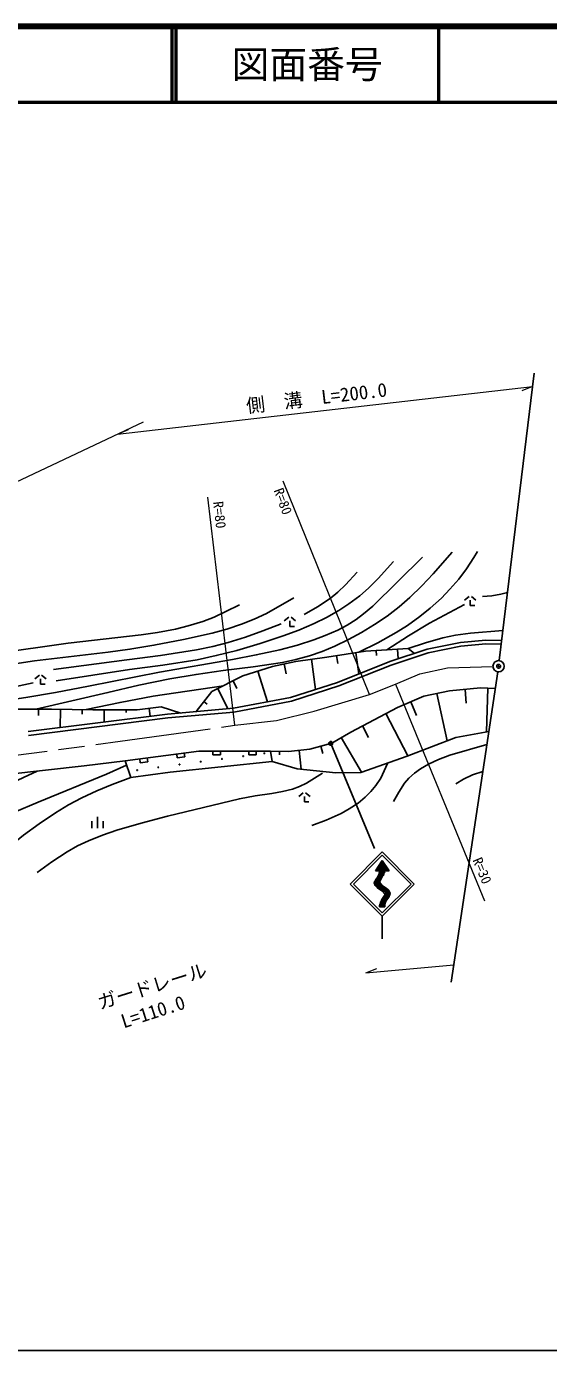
# Model space of a CAD drawing. Units: millimetres, scale not verified. Extents: x 40000 to 680000, y 20000 to 380000.
# Drawn here: x 489511 to 558535, y 205000 to 380000 of the extents above; entities that cross this region are included whole.
import ezdxf
from ezdxf.enums import TextEntityAlignment as Align

# ---------------------------------------------------------------- set-up
doc = ezdxf.new("R2010")
doc.units = ezdxf.units.MM
doc.header["$LTSCALE"] = 1000
doc.header["$PDMODE"] = 32
doc.header["$PDSIZE"] = 500
doc.linetypes.add('CHAIN', pattern=[18.5, 12, -1.5, 3.5, -1.5])
for name, color, linetype, lineweight in [('M-BGD', 7, 'Continuous', 25), ('M-BMK', 2, 'CHAIN', 13), ('M-BMK-OTRS', 5, 'Continuous', 25), ('M-BMK-SRVR', 3, 'Continuous', 25), ('M-STR-HTXT', 7, 'Continuous', 13), ('M-STR-STRC', 7, 'Continuous', 25), ('M-TTL', 2, 'Continuous', 140), ('M-TTL-BAND', 7, 'Continuous', 25), ('M-TTL-LINE', 7, 'Continuous', 50)]:
    doc.layers.add(name, color=color, linetype=linetype, lineweight=lineweight)
doc.layers.add('M-OTRS', color=6, linetype='Continuous')
doc.layers.add('M-TTL-TXT', color=7, linetype='Continuous')
doc.styles.add('ＭＳ ゴシック', font='')
doc.styles.get('ＭＳ ゴシック').set_extended_font_data('MS Gothic')

msp = doc.modelspace()

# ---------------------------------------------------------------- linework, layer by layer
at = {"layer": 'M-BGD'}
for p, q in [((548039, 304664), (547439, 304184)), ((548339, 304664), (548939, 304184)), ((548189, 304184), (548189, 303464)), ((548189, 303464), (548789, 303464)), ((524194, 301908), (523594, 301428)), ((524344, 301428), (524344, 300708)), ((524494, 301908), (525094, 301428)), ((524344, 300708), (524944, 300708)), ((534317, 297418), (539973, 297802)), ((535731, 297514), (535774, 296879)), ((537555, 296069), (542506, 297694)), ((538559, 297706), (538646, 296427)), ((539973, 297802), (540802, 297134)), ((542506, 297694), (546883, 298572)), ((542634, 297209), (546955, 298077)), ((546883, 298572), (550233, 298884)), ((546955, 298077), (550253, 298384)), ((550233, 298884), (552351, 298859)), ((550253, 298384), (552290, 298360)), ((522047, 295405), (525114, 296076)), ((525114, 296076), (529237, 296651)), ((527175, 296364), (527731, 292382)), ((529237, 296651), (534317, 297418)), ((530507, 296843), (530660, 295826)), ((530655, 293309), (537555, 296069)), ((533047, 297226), (533468, 294434)), ((537726, 295599), (542634, 297209)), ((491213, 294259), (490613, 293779)), ((491513, 294259), (492113, 293779)), ((514023, 292089), (518117, 294159)), ((518117, 294159), (522047, 295405)), ((520082, 294782), (521362, 290744)), ((523581, 295741), (523868, 294429)), ((530824, 292838), (537726, 295599)), ((491363, 293779), (491363, 293059)), ((491363, 293059), (491963, 293059)), ((514792, 292478), (516138, 289817)), ((516839, 293513), (517341, 292518)), ((524412, 291329), (530655, 293309)), ((524535, 290844), (530824, 292838)), ((545443, 292204), (549554, 292572)), ((547498, 292388), (547661, 290572)), ((549554, 292572), (551493, 292508)), ((550523, 292540), (550333, 286755)), ((511929, 289439), (514023, 292089)), ((512976, 290764), (513396, 290432)), ((516873, 289883), (524412, 291329)), ((516943, 289387), (524535, 290844)), ((538572, 289995), (542069, 291468)), ((540320, 290732), (541081, 288924)), ((542069, 291468), (545443, 292204)), ((543756, 291836), (545123, 285568)), ((486799, 289789), (492838, 289789)), ((489731, 286797), (508145, 289099)), ((491112, 289753), (491105, 288917)), ((492838, 289789), (498302, 289693)), ((493988, 289729), (493968, 287327)), ((496864, 289705), (496859, 289099)), ((498302, 289693), (504150, 289693)), ((499764, 289693), (499764, 288051)), ((502688, 289693), (502688, 289310)), ((504150, 289693), (507313, 290076)), ((505731, 289884), (505861, 288814)), ((507313, 290076), (509914, 289258)), ((508145, 289099), (516873, 289883)), ((508198, 288602), (516943, 289387)), ((532382, 286750), (538572, 289995)), ((537024, 289184), (539953, 283598)), ((489793, 286301), (508198, 288602)), ((533929, 287561), (534737, 286022)), ((526983, 284480), (529867, 285278)), ((529867, 285278), (532382, 286750)), ((531124, 286014), (533801, 281442)), ((539857, 283562), (546299, 286016)), ((546299, 286016), (550636, 286811)), ((502553, 282928), (512308, 284216)), ((509374, 283829), (509439, 283333)), ((510431, 283464), (510365, 283960)), ((521756, 284216), (512308, 284216)), ((514170, 284216), (514170, 283716)), ((514170, 283716), (515170, 283716)), ((515170, 283716), (515170, 284216)), ((518894, 284216), (518894, 283716)), ((518894, 283716), (519894, 283716)), ((519894, 283716), (519894, 284216)), ((521756, 284216), (524161, 284173)), ((522002, 282866), (521756, 284216)), ((522959, 284195), (522950, 283712)), ((524161, 284173), (526983, 284480)), ((525572, 284327), (525842, 281844)), ((528425, 284879), (528692, 283912)), ((533722, 281414), (539857, 283562)), ((486933, 281134), (497118, 282300)), ((497118, 282300), (502553, 282928)), ((502553, 282928), (503289, 280719)), ((504496, 283184), (504562, 282689)), ((504562, 282689), (505553, 282820)), ((505553, 282820), (505488, 283315)), ((508504, 281455), (522002, 282866)), ((509439, 283333), (510431, 283464)), ((522002, 282866), (525286, 281874)), ((525286, 281874), (530424, 281338)), ((503289, 280719), (508504, 281455)), ((530424, 281338), (533722, 281414)), ((526101, 278720), (525501, 278240)), ((526401, 278720), (527001, 278240)), ((526251, 278240), (526251, 277520)), ((526251, 277520), (526851, 277520)), ((498156, 274944), (498156, 274044)), ((498906, 275544), (498906, 274044)), ((499656, 274944), (499656, 274044))]:
    msp.add_line(p, q, dxfattribs=at)
for points in [[(473874, 287280), (476286, 288266), (478637, 289118), (480550, 289676), (482491, 290137), (485836, 290764), (489407, 291325), (493368, 291988), (497692, 292821), (507108, 294677), (516760, 296353), (519895, 296939), (523015, 297629), (525345, 298246), (527500, 298920), (529017, 299484), (530674, 300219), (531911, 300876), (533092, 301617), (534092, 302358), (535298, 303402), (541864, 309854)], [(490770, 289789), (500281, 291964), (504373, 292925), (508481, 293787), (511943, 294367), (515507, 294859), (519484, 295361), (523383, 295957), (525144, 296329), (526913, 296815), (528616, 297402), (530285, 298089), (532098, 298956), (533826, 299896), (535539, 300944), (537192, 302080), (538777, 303303), (540191, 304524), (541768, 306052), (543276, 307654), (545794, 310525)], [(533458, 297289), (535964, 298546), (538412, 299902), (539879, 300832), (541505, 302000), (542907, 303135), (544365, 304461), (545487, 305608), (546664, 306972), (547675, 308330), (548660, 309836), (549150, 310621)], [(493454, 293527), (503141, 295006), (507538, 295587), (512075, 296295), (514612, 296840), (517324, 297533), (520403, 298436), (523470, 299442), (525535, 300209), (527560, 301070), (529176, 301865), (530804, 302794), (532147, 303675), (533587, 304761), (534752, 305771), (536029, 307037), (538056, 309279)], [(526245, 302294), (527981, 303312), (529646, 304417), (530671, 305236), (531686, 306194), (533243, 307854)], [(549821, 304678), (551020, 304759), (552225, 304949), (553119, 305175)], [(449262, 280530), (452236, 282901), (455428, 285311), (457530, 286763), (459727, 288154), (462149, 289564), (464750, 290955), (466910, 292005), (469111, 292963), (471339, 293803), (473621, 294552), (476126, 295259), (478696, 295875), (482030, 296547), (485383, 297115), (495024, 298498), (504674, 299603), (506852, 299915), (509208, 300362), (510910, 300782), (512824, 301375), (514321, 301945), (515883, 302657), (517663, 303572)], [(486835, 295601), (490590, 296171), (500311, 297298), (503198, 297684), (506351, 298214), (510281, 298978), (514075, 299823), (516005, 300350), (517928, 300982), (519606, 301643), (521239, 302403), (524845, 304499)], [(537171, 297612), (540024, 299465), (542785, 301139), (547424, 303623)], [(493077, 295009), (502790, 296292), (507231, 296872), (511979, 297604), (514131, 298050), (516193, 298580), (518487, 299292), (520768, 300108), (523178, 301048)], [(539973, 297802), (542258, 298545), (544568, 299189), (546237, 299539), (548217, 299835), (552508, 300151)], [(465181, 284687), (467588, 286123), (470218, 287565), (471907, 288370), (473944, 289211), (475834, 289878), (477945, 290509), (480644, 291167), (483582, 291775), (490387, 293240)], [(497382, 289709), (501884, 290657), (506250, 291476), (515561, 292867)], [(538043, 277573), (538737, 278812), (539510, 279979), (540068, 280641), (540797, 281311), (541611, 281897), (542666, 282501), (543997, 283112), (545501, 283676), (550376, 285086)], [(472308, 267577), (475874, 269798), (479662, 272036), (482166, 273394), (485030, 274824), (487941, 276158), (491059, 277469), (500111, 281182), (502746, 282350)], [(527246, 274383), (529116, 275102), (531123, 276000), (532185, 276584), (533356, 277364), (534288, 278126), (535051, 278886), (535689, 279662), (536350, 280668), (537246, 282604)], [(463784, 265516), (465620, 267371), (467520, 269146), (468692, 270117), (470141, 271175), (471825, 272251), (473569, 273244), (476798, 274896), (480409, 276624), (489117, 280728), (490928, 281591)], [(482779, 267916), (485845, 270482), (489131, 273100), (491184, 274611), (493345, 276068), (495058, 277105), (496818, 278052), (498793, 278969), (500831, 279797), (503289, 280719)], [(490917, 268201), (492876, 269604), (494884, 270916), (496254, 271685), (497694, 272372), (499551, 273117), (501453, 273766), (504693, 274718), (508177, 275630), (517659, 277925), (519752, 278324), (521959, 278639), (523349, 278873), (524701, 279206), (525629, 279539), (526548, 279984), (528649, 281315)], [(546265, 279905), (547301, 280519), (548474, 281084), (549843, 281543)]]:
    msp.add_lwpolyline(points, dxfattribs=at)
for centre in [(518161, 283563), (520965, 283933), (504140, 281711), (506945, 282081), (509749, 282452), (512553, 282822), (515357, 283192)]:
    msp.add_circle(centre, 50, dxfattribs=at)
at = {"layer": 'M-BMK'}
for p, q in [((538302, 293052), (541517, 294460)), ((541517, 294460), (545160, 295226)), ((545160, 295226), (551185, 295414)), ((534851, 291710), (538302, 293052)), ((527565, 289505), (534851, 291710)), ((522581, 288259), (527565, 289505)), ((501914, 285528), (517045, 287638)), ((517045, 287638), (522581, 288259)), ((480345, 282653), (501914, 285528))]:
    msp.add_line(p, q, dxfattribs=at)
at = {"layer": 'M-BMK-OTRS'}
for p, q in [((556650, 334185), (552025, 296182)), ((551823, 294696), (545650, 253676))]:
    msp.add_line(p, q, dxfattribs=at)
at = {"layer": 'M-BMK-SRVR'}
for radius in [750, 30]:
    msp.add_circle((551934, 295438), radius, dxfattribs=at)
at = {"layer": 'M-OTRS'}
msp.add_point((551934, 295438), dxfattribs=at)
at = {"layer": 'M-STR-HTXT'}
for p, q in [((501553, 326129), (556437, 332431)), ((556437, 332431), (554994, 331842)), ((460219, 306613), (504971, 327743)), ((501553, 326129), (502996, 326718)), ((534851, 291710), (523443, 319893)), ((517045, 287638), (513474, 317784)), ((538302, 293052), (550049, 264455)), ((534364, 254935), (545998, 255989)), ((534364, 254935), (535820, 255489))]:
    msp.add_line(p, q, dxfattribs=at)
at = {"layer": 'M-STR-STRC'}
for p, q in [((529745, 285244), (535504, 271345)), ((532304, 266651), (536547, 270894)), ((536547, 270470), (532728, 266651)), ((535647, 268383), (536547, 269783)), ((536392, 269543), (537137, 268383)), ((536469, 269663), (537292, 268383)), ((536547, 270894), (540789, 266651)), ((540365, 266651), (536547, 270470)), ((536547, 269783), (537447, 268383)), ((536197, 268383), (535647, 268383)), ((535696, 268461), (535746, 268383)), ((535774, 268581), (535901, 268383)), ((535851, 268701), (536056, 268383)), ((535928, 268821), (536660, 267682)), ((536006, 268942), (536738, 267802)), ((536083, 269062), (536811, 267929)), ((536086, 267855), (536409, 267352)), ((536149, 267998), (536494, 267461)), ((536160, 269182), (536871, 268077)), ((536193, 268169), (536578, 267570)), ((536237, 269302), (536899, 268273)), ((536315, 269422), (536983, 268383)), ((537447, 268383), (536897, 268383)), ((536547, 262409), (532304, 266651)), ((532728, 266651), (536547, 262833)), ((535499, 266845), (535963, 266122)), ((535545, 267014), (536243, 265928)), ((535612, 267150), (536491, 265782)), ((535689, 267270), (536750, 265620)), ((535771, 267383), (537383, 264876)), ((535851, 267499), (536184, 266981)), ((535934, 267610), (536250, 267119)), ((536012, 267729), (536327, 267239)), ((536502, 266486), (537460, 264997)), ((536547, 262833), (540365, 266651)), ((540789, 266651), (536547, 262409)), ((536750, 266341), (537530, 265128)), ((537019, 266162), (537584, 265284)), ((536338, 264337), (536782, 263646)), ((536416, 264456), (536891, 263717)), ((536498, 264569), (536891, 263958)), ((536583, 264678), (536930, 264138)), ((536667, 264788), (536993, 264281)), ((536750, 264898), (537063, 264412)), ((536831, 265014), (537141, 264531)), ((536903, 265142), (537221, 264646)), ((536950, 265309), (537303, 264760)), ((537364, 265867), (537568, 265549)), ((536184, 263856), (536319, 263646)), ((536197, 263646), (536897, 263646)), ((536210, 264056), (536473, 263646)), ((536268, 264206), (536628, 263646)), ((536547, 259409), (536547, 262409))]:
    msp.add_line(p, q, dxfattribs=at)
for points in [[(536196, 268383), (536151, 268001), (535945, 267628), (535691, 267274), (535496, 266796), (535615, 266471), (535908, 266167), (536496, 265779), (536948, 265280), (536514, 264591), (536185, 263796), (536196, 263646)], [(536896, 263646), (536896, 263996), (537046, 264379), (537412, 264917), (537596, 265396), (537481, 265722), (537196, 266027), (536555, 266459), (536168, 266911), (536896, 268383)]]:
    msp.add_lwpolyline(points, dxfattribs=at)
for radius in [250, 150, 50]:
    msp.add_circle((529745, 285244), radius, dxfattribs=at)
at = {"layer": 'M-TTL'}
msp.add_line((680000, 380000), (40000, 380000), dxfattribs=at)
at = {"layer": 'M-TTL-BAND'}
msp.add_line((40000, 205000), (579000, 205000), dxfattribs=at)
at = {"layer": 'M-TTL-LINE'}
for p, q in [((508747, 380000), (508747, 370000)), ((509247, 380000), (509247, 370000)), ((543997, 380000), (543997, 370000)), ((40000, 370000), (680000, 370000))]:
    msp.add_line(p, q, dxfattribs=at)

# ---------------------------------------------------------------- texts
at = {"layer": 'M-STR-HTXT', "style": 'ＭＳ ゴシック'}
for s, height, rotation, p in [('側\u3000溝\u3000L=200.0', 1833, 6.7, (518731, 328380)), ('R=80', 1320, 290.5, (521811, 318557)), ('R=80', 1320, 276.5, (513799, 317119)), ('R=30', 1320, 292.7, (548100, 269675)), ('ガードレール', 1833, 17.3, (499399, 249530)), ('L=110.0', 1833, 17.8, (502532, 247045))]:
    msp.add_text(s, height=height, rotation=rotation, dxfattribs=at).set_placement(p, align=Align.BOTTOM_LEFT)
at = {"layer": 'M-TTL-TXT', "style": 'ＭＳ ゴシック'}
msp.add_text('図面番号', height=3666, dxfattribs=at).set_placement((526622, 375000), align=Align.MIDDLE_CENTER)

doc.saveas('drawing.dxf')
